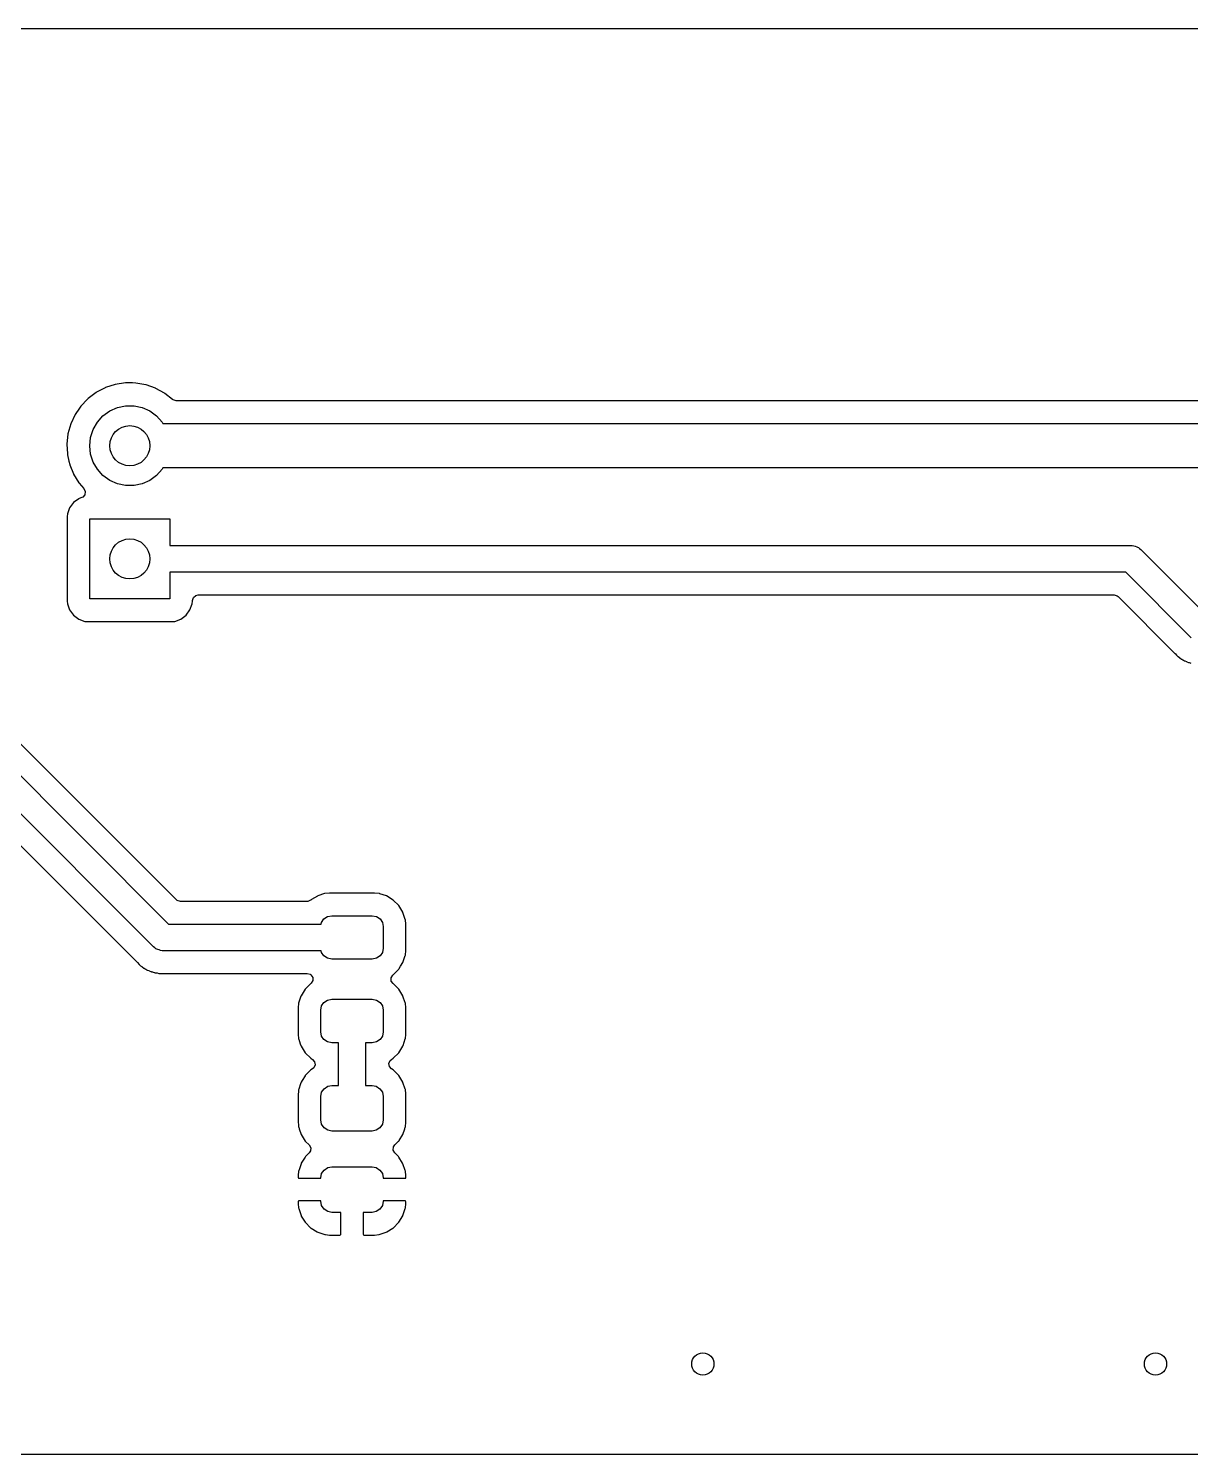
# Model space of a CAD drawing. Extents: x 14 to 417, y -139 to -107.
# Drawn here: x 48.37 to 74.45, y -139.19 to -107.19 of the extents above; entities that cross this region are included whole.
import ezdxf

# ---------------------------------------------------------------- set-up
doc = ezdxf.new("R2010")
doc.units = 0
doc.layers.add('BLACK', color=7, linetype='CONTINUOUS')

msp = doc.modelspace()

# ---------------------------------------------------------------- linework, layer by layer
at = {"layer": 'BLACK', "linetype": 'CONTINUOUS'}
for p, q in [((39.4163, -107.188), (87.5849, -107.188)), ((50.3115, -115.176), (50.0913, -115.248)), ((50.5404, -115.141), (50.3115, -115.176)), ((50.5456, -115.141), (50.5404, -115.141)), ((50.6991, -115.143), (50.5456, -115.141)), ((50.5456, -115.141), (50.5456, -115.141)), ((50.772, -115.144), (50.6991, -115.143)), ((50.7771, -115.145), (50.772, -115.144)), ((50.995, -115.184), (50.7771, -115.145)), ((50.7771, -115.145), (50.7771, -115.145)), ((51.0001, -115.185), (50.995, -115.184)), ((50.995, -115.184), (50.995, -115.184)), ((51.0049, -115.186), (51.0001, -115.185)), ((51.2135, -115.26), (51.0049, -115.186)), ((51.0049, -115.186), (51.0049, -115.186)), ((49.7007, -115.494), (49.6578, -115.539)), ((49.7343, -115.469), (49.7007, -115.494)), ((49.8818, -115.358), (49.7343, -115.469)), ((49.8859, -115.355), (49.8818, -115.358)), ((49.8818, -115.358), (49.8818, -115.358)), ((49.8905, -115.353), (49.8859, -115.355)), ((50.0868, -115.25), (49.8905, -115.353)), ((50.0913, -115.248), (50.0868, -115.25)), ((50.0868, -115.25), (50.0868, -115.25)), ((51.2184, -115.262), (51.2135, -115.26)), ((51.2135, -115.26), (51.2135, -115.26)), ((51.2229, -115.264), (51.2184, -115.262)), ((51.4166, -115.371), (51.2229, -115.264)), ((51.2229, -115.264), (51.2229, -115.264)), ((51.4212, -115.374), (51.4166, -115.371)), ((51.4166, -115.371), (51.4166, -115.371)), ((51.4252, -115.377), (51.4212, -115.374)), ((51.6004, -115.515), (51.4252, -115.377)), ((51.4252, -115.377), (51.4252, -115.377)), ((51.6104, -115.522), (51.6004, -115.515)), ((51.6785, -115.542), (51.6104, -115.522)), ((49.508, -115.709), (49.4102, -115.853)), ((49.5378, -115.666), (49.508, -115.709)), ((49.5407, -115.662), (49.5378, -115.666)), ((49.5378, -115.666), (49.5378, -115.666)), ((49.5676, -115.633), (49.5407, -115.662)), ((49.6578, -115.539), (49.5676, -115.633)), ((50.0368, -115.882), (50.189, -115.772)), ((50.189, -115.772), (50.3609, -115.695)), ((50.3609, -115.695), (50.545, -115.656)), ((50.545, -115.656), (50.7331, -115.656)), ((50.7331, -115.656), (50.9171, -115.695)), ((50.9171, -115.695), (51.089, -115.772)), ((51.089, -115.772), (51.2413, -115.882)), ((75.0006, -115.542), (51.6785, -115.542)), ((49.3126, -116.063), (49.2507, -116.286)), ((49.4102, -115.853), (49.3126, -116.063)), ((49.8168, -116.185), (49.9109, -116.022)), ((49.9109, -116.022), (50.0368, -115.882)), ((51.2413, -115.882), (51.3671, -116.022)), ((51.3671, -116.022), (51.3839, -116.051)), ((51.3839, -116.051), (75.2942, -116.051)), ((49.2507, -116.286), (49.2261, -116.516)), ((49.739, -116.551), (49.7587, -116.364)), ((49.7587, -116.364), (49.8168, -116.185)), ((49.2261, -116.516), (49.2264, -116.522)), ((49.2264, -116.522), (49.2382, -116.726)), ((49.2264, -116.522), (49.2264, -116.522)), ((49.2382, -116.726), (49.2395, -116.748)), ((49.2395, -116.748), (49.2406, -116.753)), ((49.2406, -116.753), (49.2406, -116.753)), ((49.2406, -116.753), (49.2728, -116.896)), ((49.7587, -116.738), (49.739, -116.551)), ((49.8168, -116.917), (49.7587, -116.738)), ((51.6845, -126.741), (41.7582, -116.815)), ((49.2728, -116.896), (49.2904, -116.974)), ((49.2904, -116.974), (49.2923, -116.978)), ((49.2923, -116.978), (49.2923, -116.978)), ((49.2923, -116.978), (49.3756, -117.183)), ((49.9109, -117.08), (49.8168, -116.917)), ((50.0368, -117.22), (49.9109, -117.08)), ((51.3671, -117.08), (51.2413, -117.22)), ((51.3839, -117.051), (51.3671, -117.08)), ((75.2942, -117.051), (51.3839, -117.051)), ((41.3921, -117.168), (51.5108, -127.286)), ((49.3756, -117.183), (49.3775, -117.188)), ((49.3775, -117.188), (49.4985, -117.386)), ((49.4985, -117.386), (49.5019, -117.39)), ((49.5019, -117.39), (49.6103, -117.515)), ((50.189, -117.33), (50.0368, -117.22)), ((50.3609, -117.407), (50.189, -117.33)), ((50.545, -117.446), (50.3609, -117.407)), ((50.7331, -117.446), (50.545, -117.446)), ((50.9171, -117.407), (50.7331, -117.446)), ((51.089, -117.33), (50.9171, -117.407)), ((51.2413, -117.22), (51.089, -117.33)), ((51.1744, -127.799), (41.0557, -117.68)), ((49.4923, -117.74), (49.3758, -117.828)), ((49.5035, -117.736), (49.4923, -117.74)), ((49.5593, -117.715), (49.5035, -117.736)), ((49.5832, -117.703), (49.5593, -117.715)), ((49.6297, -117.65), (49.5832, -117.703)), ((49.6103, -117.515), (49.6398, -117.579)), ((49.6398, -117.579), (49.6297, -117.65)), ((49.2373, -118.081), (49.2305, -118.143)), ((49.2884, -117.944), (49.2373, -118.081)), ((49.3758, -117.828), (49.2884, -117.944)), ((49.2305, -118.143), (49.2305, -120.039)), ((49.739, -119.991), (49.739, -118.191)), ((49.739, -118.191), (51.539, -118.191)), ((51.539, -118.191), (51.539, -118.791)), ((51.539, -118.791), (73.117, -118.791)), ((73.117, -118.791), (73.127, -118.792)), ((73.127, -118.792), (73.1316, -118.791)), ((73.1316, -118.791), (73.1394, -118.793)), ((73.1394, -118.793), (73.1752, -118.797)), ((73.1752, -118.797), (73.2062, -118.809)), ((73.2062, -118.809), (73.2385, -118.817)), ((73.2385, -118.817), (73.2567, -118.829)), ((73.2567, -118.829), (73.2773, -118.837)), ((73.2773, -118.837), (73.3017, -118.86)), ((73.3017, -118.86), (73.3291, -118.879)), ((73.3291, -118.879), (74.8003, -120.35)), ((72.9927, -119.391), (51.539, -119.391)), ((51.539, -119.391), (51.539, -119.991)), ((74.4639, -120.862), (72.9927, -119.391)), ((51.539, -119.991), (49.739, -119.991)), ((52.0475, -120.025), (52.0675, -119.957)), ((52.0675, -119.957), (52.1212, -119.911)), ((52.1212, -119.911), (52.1735, -119.899)), ((52.1735, -119.899), (72.7299, -119.899)), ((72.7299, -119.899), (72.798, -119.919)), ((72.798, -119.919), (72.819, -119.936)), ((72.819, -119.936), (74.0977, -121.215)), ((49.2305, -120.039), (49.2373, -120.101)), ((49.2373, -120.101), (49.2884, -120.238)), ((49.2884, -120.238), (49.3758, -120.354)), ((51.9023, -120.354), (51.9896, -120.238)), ((51.9896, -120.238), (52.0408, -120.101)), ((52.0408, -120.101), (52.0475, -120.039)), ((52.0475, -120.039), (52.0475, -120.025)), ((49.3758, -120.354), (49.4923, -120.442)), ((49.4923, -120.442), (49.6287, -120.493)), ((49.6287, -120.493), (49.6909, -120.499)), ((49.6909, -120.499), (51.5872, -120.499)), ((51.5872, -120.499), (51.6493, -120.493)), ((51.6493, -120.493), (51.7857, -120.442)), ((51.7857, -120.442), (51.9023, -120.354)), ((74.0977, -121.215), (74.0986, -121.216)), ((74.0986, -121.216), (74.1315, -121.25)), ((74.1315, -121.25), (74.1618, -121.281)), ((74.1618, -121.281), (74.1677, -121.284)), ((74.1677, -121.284), (74.1677, -121.284)), ((74.1677, -121.284), (74.1982, -121.304)), ((74.1982, -121.304), (74.2086, -121.311)), ((74.2086, -121.311), (74.2424, -121.338)), ((74.2424, -121.338), (74.2488, -121.342)), ((74.2488, -121.342), (74.2488, -121.342)), ((74.2488, -121.342), (74.2726, -121.353)), ((74.2726, -121.353), (74.2861, -121.361)), ((74.2861, -121.361), (74.3142, -121.379)), ((74.3142, -121.379), (74.3209, -121.381)), ((74.3209, -121.381), (74.3209, -121.381)), ((74.3209, -121.381), (74.355, -121.394)), ((74.355, -121.394), (74.3667, -121.399)), ((74.3667, -121.399), (74.3994, -121.414)), ((74.3994, -121.414), (74.3994, -121.414)), ((74.3994, -121.414), (74.4057, -121.417)), ((74.4057, -121.417), (74.4126, -121.419)), ((74.4126, -121.419), (74.4384, -121.425)), ((74.4384, -121.425), (74.4532, -121.429)), ((46.7436, -124.087), (50.8082, -128.152)), ((54.7823, -126.698), (54.7151, -126.739)), ((54.8485, -126.657), (54.7823, -126.698)), ((54.8602, -126.653), (54.8485, -126.657)), ((55.0083, -126.604), (54.8602, -126.653)), ((55.0149, -126.601), (55.0083, -126.604)), ((55.0083, -126.604), (55.0083, -126.604)), ((55.1198, -126.591), (55.0149, -126.601)), ((55.6299, -126.59), (55.1198, -126.591)), ((56.1322, -126.59), (55.6299, -126.59)), ((56.2358, -126.601), (56.1322, -126.59)), ((56.2424, -126.603), (56.2358, -126.601)), ((56.2501, -126.606), (56.2424, -126.603)), ((56.2424, -126.603), (56.2424, -126.603)), ((56.4023, -126.656), (56.2501, -126.606)), ((56.5517, -126.748), (56.4023, -126.656)), ((51.7055, -126.758), (51.6845, -126.741)), ((51.7736, -126.778), (51.7055, -126.758)), ((54.6205, -126.778), (51.7736, -126.778)), ((54.6329, -126.777), (54.6205, -126.778)), ((54.6971, -126.751), (54.6329, -126.777)), ((54.6993, -126.749), (54.6971, -126.751)), ((54.7151, -126.739), (54.6993, -126.749)), ((56.6758, -126.872), (56.5517, -126.748)), ((56.7681, -127.021), (56.6758, -126.872)), ((56.7704, -127.028), (56.7681, -127.021)), ((56.8214, -127.181), (56.7704, -127.028)), ((51.5108, -127.286), (54.9372, -127.286)), ((54.9372, -127.286), (54.9446, -127.249)), ((54.9446, -127.249), (54.9974, -127.17)), ((54.9974, -127.17), (55.0765, -127.118)), ((55.0765, -127.118), (55.1698, -127.099)), ((55.1698, -127.099), (56.0822, -127.099)), ((56.0822, -127.099), (56.1755, -127.118)), ((56.1755, -127.118), (56.2546, -127.17)), ((56.2546, -127.17), (56.3074, -127.249)), ((56.3074, -127.249), (56.326, -127.343)), ((56.326, -127.343), (56.326, -127.83)), ((56.8236, -127.188), (56.8214, -127.181)), ((56.8214, -127.181), (56.8214, -127.181)), ((56.8345, -127.293), (56.8236, -127.188)), ((56.8345, -127.88), (56.8345, -127.293)), ((51.2018, -127.817), (51.1744, -127.799)), ((51.2262, -127.84), (51.2018, -127.817)), ((51.2467, -127.848), (51.2262, -127.84)), ((51.265, -127.861), (51.2467, -127.848)), ((51.2973, -127.868), (51.265, -127.861)), ((51.3282, -127.881), (51.2973, -127.868)), ((51.3641, -127.884), (51.3282, -127.881)), ((51.3718, -127.886), (51.3641, -127.884)), ((51.3765, -127.886), (51.3718, -127.886)), ((51.3865, -127.886), (51.3765, -127.886)), ((54.9372, -127.886), (51.3865, -127.886)), ((54.9446, -127.924), (54.9372, -127.886)), ((54.9974, -128.003), (54.9446, -127.924)), ((55.0765, -128.055), (54.9974, -128.003)), ((56.2546, -128.003), (56.1755, -128.055)), ((56.3074, -127.924), (56.2546, -128.003)), ((56.326, -127.83), (56.3074, -127.924)), ((56.7763, -128.127), (56.8217, -127.99)), ((56.8217, -127.99), (56.8239, -127.984)), ((56.8217, -127.99), (56.8217, -127.99)), ((56.8239, -127.984), (56.8345, -127.88)), ((50.8082, -128.152), (50.8091, -128.153)), ((50.8091, -128.153), (50.8515, -128.196)), ((50.8515, -128.196), (50.8723, -128.217)), ((50.8723, -128.217), (50.8782, -128.221)), ((50.8782, -128.221), (50.8782, -128.221)), ((50.8782, -128.221), (50.9087, -128.24)), ((50.9087, -128.24), (50.9191, -128.248)), ((50.9191, -128.248), (50.9529, -128.275)), ((50.9529, -128.275), (50.9593, -128.278)), ((50.9593, -128.278), (50.9593, -128.278)), ((50.9593, -128.278), (50.9831, -128.29)), ((50.9831, -128.29), (50.9966, -128.297)), ((50.9966, -128.297), (51.0247, -128.315)), ((51.0247, -128.315), (51.0314, -128.318)), ((51.0314, -128.318), (51.0314, -128.318)), ((51.0314, -128.318), (51.0655, -128.33)), ((51.0655, -128.33), (51.0772, -128.335)), ((55.1698, -128.074), (55.0765, -128.055)), ((56.0822, -128.074), (55.1698, -128.074)), ((56.1755, -128.055), (56.0822, -128.074)), ((56.5811, -128.395), (56.6714, -128.305)), ((56.6714, -128.305), (56.6766, -128.3)), ((56.6766, -128.3), (56.6862, -128.284)), ((56.6862, -128.284), (56.7166, -128.235)), ((56.7166, -128.235), (56.7687, -128.15)), ((56.7687, -128.15), (56.7763, -128.127)), ((51.0772, -128.335), (51.1099, -128.351)), ((51.1099, -128.351), (51.1099, -128.351)), ((51.1099, -128.351), (51.1162, -128.354)), ((51.1162, -128.354), (51.1231, -128.356)), ((51.1231, -128.356), (51.1489, -128.361)), ((51.1489, -128.361), (51.1637, -128.366)), ((51.1637, -128.366), (51.1952, -128.377)), ((51.1952, -128.377), (51.2022, -128.378)), ((51.2022, -128.378), (51.2022, -128.378)), ((51.2022, -128.378), (51.2382, -128.383)), ((51.2382, -128.383), (51.2507, -128.385)), ((51.2507, -128.385), (51.293, -128.395)), ((51.293, -128.395), (51.3, -128.395)), ((51.3, -128.395), (51.3, -128.395)), ((51.3, -128.395), (51.3336, -128.395)), ((51.3336, -128.395), (51.3344, -128.395)), ((51.3344, -128.395), (51.3353, -128.395)), ((51.3353, -128.395), (51.3716, -128.395)), ((51.3716, -128.395), (51.3721, -128.395)), ((51.3721, -128.395), (51.4708, -128.395)), ((51.4708, -128.395), (51.4708, -128.395)), ((51.4708, -128.395), (51.4744, -128.395)), ((51.4744, -128.395), (51.4756, -128.395)), ((51.4756, -128.395), (51.4772, -128.395)), ((51.4772, -128.395), (54.6205, -128.395)), ((54.6993, -128.624), (54.5754, -128.748)), ((54.6205, -128.395), (54.6886, -128.415)), ((54.6886, -128.415), (54.6961, -128.42)), ((54.6961, -128.42), (54.7003, -128.425)), ((54.7046, -128.621), (54.6993, -128.624)), ((54.7003, -128.425), (54.7033, -128.426)), ((54.7033, -128.426), (54.7434, -128.483)), ((54.711, -128.615), (54.7046, -128.621)), ((54.7466, -128.554), (54.711, -128.615)), ((54.7434, -128.483), (54.7466, -128.554)), ((56.5054, -128.494), (56.541, -128.433)), ((56.5086, -128.565), (56.5054, -128.494)), ((56.5487, -128.622), (56.5086, -128.565)), ((56.541, -128.433), (56.5474, -128.427)), ((56.5474, -128.427), (56.5527, -128.424)), ((56.5517, -128.623), (56.5487, -128.622)), ((56.6758, -128.747), (56.5517, -128.623)), ((56.5527, -128.424), (56.5811, -128.395)), ((54.4589, -128.971), (54.4281, -129.064)), ((54.481, -128.905), (54.4589, -128.971)), ((54.4833, -128.898), (54.481, -128.905)), ((54.481, -128.905), (54.481, -128.905)), ((54.5754, -128.748), (54.4833, -128.898)), ((56.7681, -128.896), (56.6758, -128.747)), ((56.7704, -128.903), (56.7681, -128.896)), ((56.8214, -129.056), (56.7704, -128.903)), ((54.4281, -129.064), (54.4175, -129.168)), ((54.4175, -129.168), (54.4175, -129.755)), ((54.926, -129.218), (54.9446, -129.124)), ((54.926, -129.705), (54.926, -129.218)), ((54.9446, -129.124), (54.9974, -129.045)), ((54.9974, -129.045), (55.0765, -128.993)), ((55.0765, -128.993), (55.1698, -128.974)), ((55.1698, -128.974), (56.0822, -128.974)), ((56.0822, -128.974), (56.1755, -128.993)), ((56.1755, -128.993), (56.2546, -129.045)), ((56.2546, -129.045), (56.3074, -129.124)), ((56.3074, -129.124), (56.326, -129.218)), ((56.326, -129.218), (56.326, -129.705)), ((56.8236, -129.063), (56.8214, -129.056)), ((56.8214, -129.056), (56.8214, -129.056)), ((56.8345, -129.168), (56.8236, -129.063)), ((56.8345, -129.755), (56.8345, -129.168)), ((54.4175, -129.755), (54.4284, -129.86)), ((54.4284, -129.86), (54.4306, -129.867)), ((54.4306, -129.867), (54.4306, -129.867)), ((54.4306, -129.867), (54.4661, -129.973)), ((54.9446, -129.799), (54.926, -129.705)), ((54.9974, -129.878), (54.9446, -129.799)), ((55.0765, -129.93), (54.9974, -129.878)), ((55.1698, -129.949), (55.0765, -129.93)), ((56.1755, -129.93), (56.0822, -129.949)), ((56.2546, -129.878), (56.1755, -129.93)), ((56.3074, -129.799), (56.2546, -129.878)), ((56.326, -129.705), (56.3074, -129.799)), ((56.7742, -130.009), (56.8217, -129.865)), ((56.8217, -129.865), (56.8239, -129.859)), ((56.8217, -129.865), (56.8217, -129.865)), ((56.8239, -129.859), (56.8345, -129.755)), ((54.4661, -129.973), (54.4839, -130.027)), ((54.4839, -130.027), (54.5762, -130.176)), ((54.5762, -130.176), (54.7003, -130.3)), ((55.326, -129.949), (55.1698, -129.949)), ((55.326, -130.909), (55.326, -129.949)), ((56.0822, -129.949), (55.926, -129.949)), ((55.926, -129.949), (55.926, -130.909)), ((56.5527, -130.299), (56.6766, -130.175)), ((56.6766, -130.175), (56.7687, -130.025)), ((56.7687, -130.025), (56.7742, -130.009)), ((54.7017, -130.561), (54.5767, -130.686)), ((54.7003, -130.3), (54.7386, -130.323)), ((54.7387, -130.538), (54.7017, -130.561)), ((54.7386, -130.323), (54.786, -130.376)), ((54.7692, -130.511), (54.7387, -130.538)), ((54.7975, -130.446), (54.7692, -130.511)), ((54.786, -130.376), (54.7975, -130.446)), ((56.4545, -130.415), (56.4828, -130.35)), ((56.466, -130.485), (56.4545, -130.415)), ((56.5135, -130.538), (56.466, -130.485)), ((56.4828, -130.35), (56.5133, -130.323)), ((56.5133, -130.323), (56.5527, -130.299)), ((56.5493, -130.56), (56.5135, -130.538)), ((56.6745, -130.685), (56.5493, -130.56)), ((54.4723, -130.871), (54.4314, -130.994)), ((54.4839, -130.836), (54.4723, -130.871)), ((54.5093, -130.795), (54.4839, -130.836)), ((54.5729, -130.692), (54.5093, -130.795)), ((54.5767, -130.686), (54.5729, -130.692)), ((54.5729, -130.692), (54.5729, -130.692)), ((56.7675, -130.835), (56.6745, -130.685)), ((56.7699, -130.842), (56.7675, -130.835)), ((56.8202, -130.993), (56.7699, -130.842)), ((54.4241, -131.044), (54.4175, -131.109)), ((54.4175, -131.109), (54.4175, -131.734)), ((54.4275, -131.011), (54.4241, -131.044)), ((54.4282, -131.004), (54.4275, -131.011)), ((54.4275, -131.011), (54.4275, -131.011)), ((54.4314, -130.994), (54.4282, -131.004)), ((54.926, -131.159), (54.945, -131.063)), ((54.926, -131.684), (54.926, -131.159)), ((54.945, -131.063), (54.9992, -130.982)), ((54.9992, -130.982), (55.0803, -130.928)), ((55.0803, -130.928), (55.176, -130.909)), ((55.176, -130.909), (55.326, -130.909)), ((55.926, -130.909), (56.076, -130.909)), ((56.076, -130.909), (56.1717, -130.928)), ((56.1717, -130.928), (56.2528, -130.982)), ((56.2528, -130.982), (56.307, -131.063)), ((56.307, -131.063), (56.326, -131.159)), ((56.326, -131.159), (56.326, -131.684)), ((56.8235, -131.003), (56.8202, -130.993)), ((56.8242, -131.01), (56.8235, -131.003)), ((56.8324, -131.088), (56.8242, -131.01)), ((56.8242, -131.01), (56.8242, -131.01)), ((56.8345, -131.109), (56.8324, -131.088)), ((56.8345, -131.734), (56.8345, -131.109)), ((54.4175, -131.734), (54.4178, -131.738)), ((54.4178, -131.738), (54.4178, -131.738)), ((54.4178, -131.738), (54.4231, -131.788)), ((54.4231, -131.788), (54.4285, -131.84)), ((54.4285, -131.84), (54.4307, -131.847)), ((54.4307, -131.847), (54.4307, -131.847)), ((54.4307, -131.847), (54.4429, -131.883)), ((54.945, -131.78), (54.926, -131.684)), ((54.9992, -131.861), (54.945, -131.78)), ((56.307, -131.78), (56.2528, -131.861)), ((56.326, -131.684), (56.307, -131.78)), ((56.8091, -131.883), (56.8216, -131.845)), ((56.8216, -131.845), (56.8238, -131.839)), ((56.8216, -131.845), (56.8216, -131.845)), ((56.8238, -131.839), (56.8345, -131.734)), ((54.4429, -131.883), (54.4844, -132.008)), ((54.4844, -132.008), (54.5775, -132.158)), ((54.5775, -132.158), (54.5827, -132.164)), ((54.5827, -132.164), (54.6645, -132.245)), ((55.0803, -131.915), (54.9992, -131.861)), ((55.176, -131.934), (55.0803, -131.915)), ((56.076, -131.934), (55.176, -131.934)), ((56.1717, -131.915), (56.076, -131.934)), ((56.2528, -131.861), (56.1717, -131.915)), ((56.5874, -132.245), (56.6701, -132.162)), ((56.6701, -132.162), (56.6753, -132.157)), ((56.6701, -132.162), (56.6701, -132.162)), ((56.6753, -132.157), (56.6828, -132.145)), ((56.6828, -132.145), (56.7643, -132.013)), ((56.7643, -132.013), (56.7681, -132.007)), ((56.7643, -132.013), (56.7643, -132.013)), ((56.7681, -132.007), (56.8091, -131.883)), ((54.6646, -132.423), (54.5823, -132.506)), ((54.6645, -132.245), (54.6985, -132.307)), ((54.6935, -132.378), (54.6646, -132.423)), ((54.6985, -132.307), (54.6935, -132.378)), ((56.5535, -132.361), (56.5585, -132.29)), ((56.5875, -132.424), (56.5535, -132.361)), ((56.5585, -132.29), (56.5874, -132.245)), ((56.6689, -132.505), (56.5875, -132.424)), ((54.482, -132.668), (54.4309, -132.823)), ((54.4882, -132.655), (54.482, -132.668)), ((54.5732, -132.517), (54.4882, -132.655)), ((54.5823, -132.506), (54.5732, -132.517)), ((54.945, -132.888), (54.9992, -132.807)), ((54.9992, -132.807), (55.0803, -132.753)), ((55.0803, -132.753), (55.176, -132.734)), ((55.176, -132.734), (56.076, -132.734)), ((56.076, -132.734), (56.1717, -132.753)), ((56.1717, -132.753), (56.2528, -132.807)), ((56.2528, -132.807), (56.307, -132.888)), ((56.6779, -132.516), (56.6689, -132.505)), ((56.7632, -132.654), (56.6779, -132.516)), ((56.7694, -132.667), (56.7632, -132.654)), ((56.8209, -132.821), (56.7694, -132.667)), ((54.4183, -132.93), (54.418, -132.937)), ((54.418, -132.937), (54.418, -132.974)), ((54.418, -132.974), (54.4225, -132.99)), ((54.428, -132.836), (54.4183, -132.93)), ((54.4225, -132.99), (54.4239, -132.991)), ((54.4239, -132.991), (54.4315, -132.993)), ((54.4309, -132.823), (54.428, -132.836)), ((54.4315, -132.993), (54.926, -132.993)), ((54.926, -132.984), (54.945, -132.888)), ((54.926, -132.993), (54.926, -132.984)), ((56.307, -132.888), (56.326, -132.984)), ((56.326, -132.984), (56.326, -132.993)), ((56.326, -132.993), (56.8159, -132.993)), ((56.8159, -132.993), (56.8311, -132.988)), ((56.8237, -132.835), (56.8209, -132.821)), ((56.8337, -132.93), (56.8237, -132.835)), ((56.8311, -132.988), (56.8323, -132.987)), ((56.8323, -132.987), (56.834, -132.979)), ((56.834, -132.937), (56.8337, -132.93)), ((56.834, -132.979), (56.834, -132.937)), ((54.4197, -133.506), (54.418, -133.514)), ((54.418, -133.514), (54.418, -133.556)), ((54.418, -133.556), (54.4183, -133.563)), ((54.4183, -133.563), (54.4283, -133.658)), ((54.4209, -133.505), (54.4197, -133.506)), ((54.4361, -133.5), (54.4209, -133.505)), ((54.4283, -133.658), (54.4311, -133.672)), ((54.4311, -133.672), (54.4826, -133.826)), ((54.926, -133.5), (54.4361, -133.5)), ((54.926, -133.509), (54.926, -133.5)), ((54.945, -133.605), (54.926, -133.509)), ((54.9992, -133.686), (54.945, -133.605)), ((55.0803, -133.74), (54.9992, -133.686)), ((55.176, -133.759), (55.0803, -133.74)), ((55.372, -133.759), (55.176, -133.759)), ((55.372, -134.253), (55.372, -133.759)), ((56.076, -133.759), (55.88, -133.759)), ((55.88, -133.759), (55.88, -134.249)), ((56.1717, -133.74), (56.076, -133.759)), ((56.2528, -133.686), (56.1717, -133.74)), ((56.307, -133.605), (56.2528, -133.686)), ((56.326, -133.509), (56.307, -133.605)), ((56.8205, -133.5), (56.326, -133.5)), ((56.326, -133.5), (56.326, -133.509)), ((56.77, -133.825), (56.8211, -133.67)), ((56.8281, -133.502), (56.8205, -133.5)), ((56.8211, -133.67), (56.824, -133.657)), ((56.824, -133.657), (56.8337, -133.563)), ((56.8295, -133.503), (56.8281, -133.502)), ((56.834, -133.519), (56.8295, -133.503)), ((56.8337, -133.563), (56.834, -133.556)), ((56.834, -133.556), (56.834, -133.519)), ((54.4826, -133.826), (54.4888, -133.839)), ((54.4888, -133.839), (54.5741, -133.977)), ((54.5741, -133.977), (54.5831, -133.988)), ((54.5831, -133.988), (54.6978, -134.103)), ((56.5552, -134.102), (56.6697, -133.987)), ((56.6697, -133.987), (56.6788, -133.976)), ((56.6788, -133.976), (56.7638, -133.838)), ((56.7638, -133.838), (56.77, -133.825)), ((54.6978, -134.103), (54.7092, -134.112)), ((54.7092, -134.112), (54.8472, -134.197)), ((54.8472, -134.197), (54.8604, -134.203)), ((54.8604, -134.203), (55.0147, -134.254)), ((55.0147, -134.254), (55.0281, -134.257)), ((55.0281, -134.257), (55.1224, -134.267)), ((55.1224, -134.267), (55.1289, -134.267)), ((55.1289, -134.267), (55.3539, -134.267)), ((55.3539, -134.267), (55.3691, -134.263)), ((55.3691, -134.263), (55.3703, -134.261)), ((55.3703, -134.261), (55.372, -134.253)), ((55.88, -134.249), (55.8845, -134.264)), ((55.8845, -134.264), (55.8859, -134.265)), ((55.8859, -134.265), (55.8935, -134.267)), ((55.8935, -134.267), (56.1231, -134.267)), ((56.1231, -134.267), (56.1296, -134.267)), ((56.1296, -134.267), (56.2252, -134.257)), ((56.2252, -134.257), (56.2386, -134.254)), ((56.2386, -134.254), (56.3928, -134.202)), ((56.3928, -134.202), (56.406, -134.196)), ((56.406, -134.196), (56.5438, -134.111)), ((56.5438, -134.111), (56.5552, -134.102)), ((87.5825, -139.191), (39.4141, -139.191))]:
    msp.add_line(p, q, dxfattribs=at)
at = {"layer": 'BLACK'}
for centre, radius in [((50.639, -116.551), 0.45), ((50.639, -119.091), 0.45), ((63.5, -137.16), 0.25), ((73.66, -137.16), 0.25)]:
    msp.add_circle(centre, radius, dxfattribs=at)

doc.saveas('drawing.dxf')
